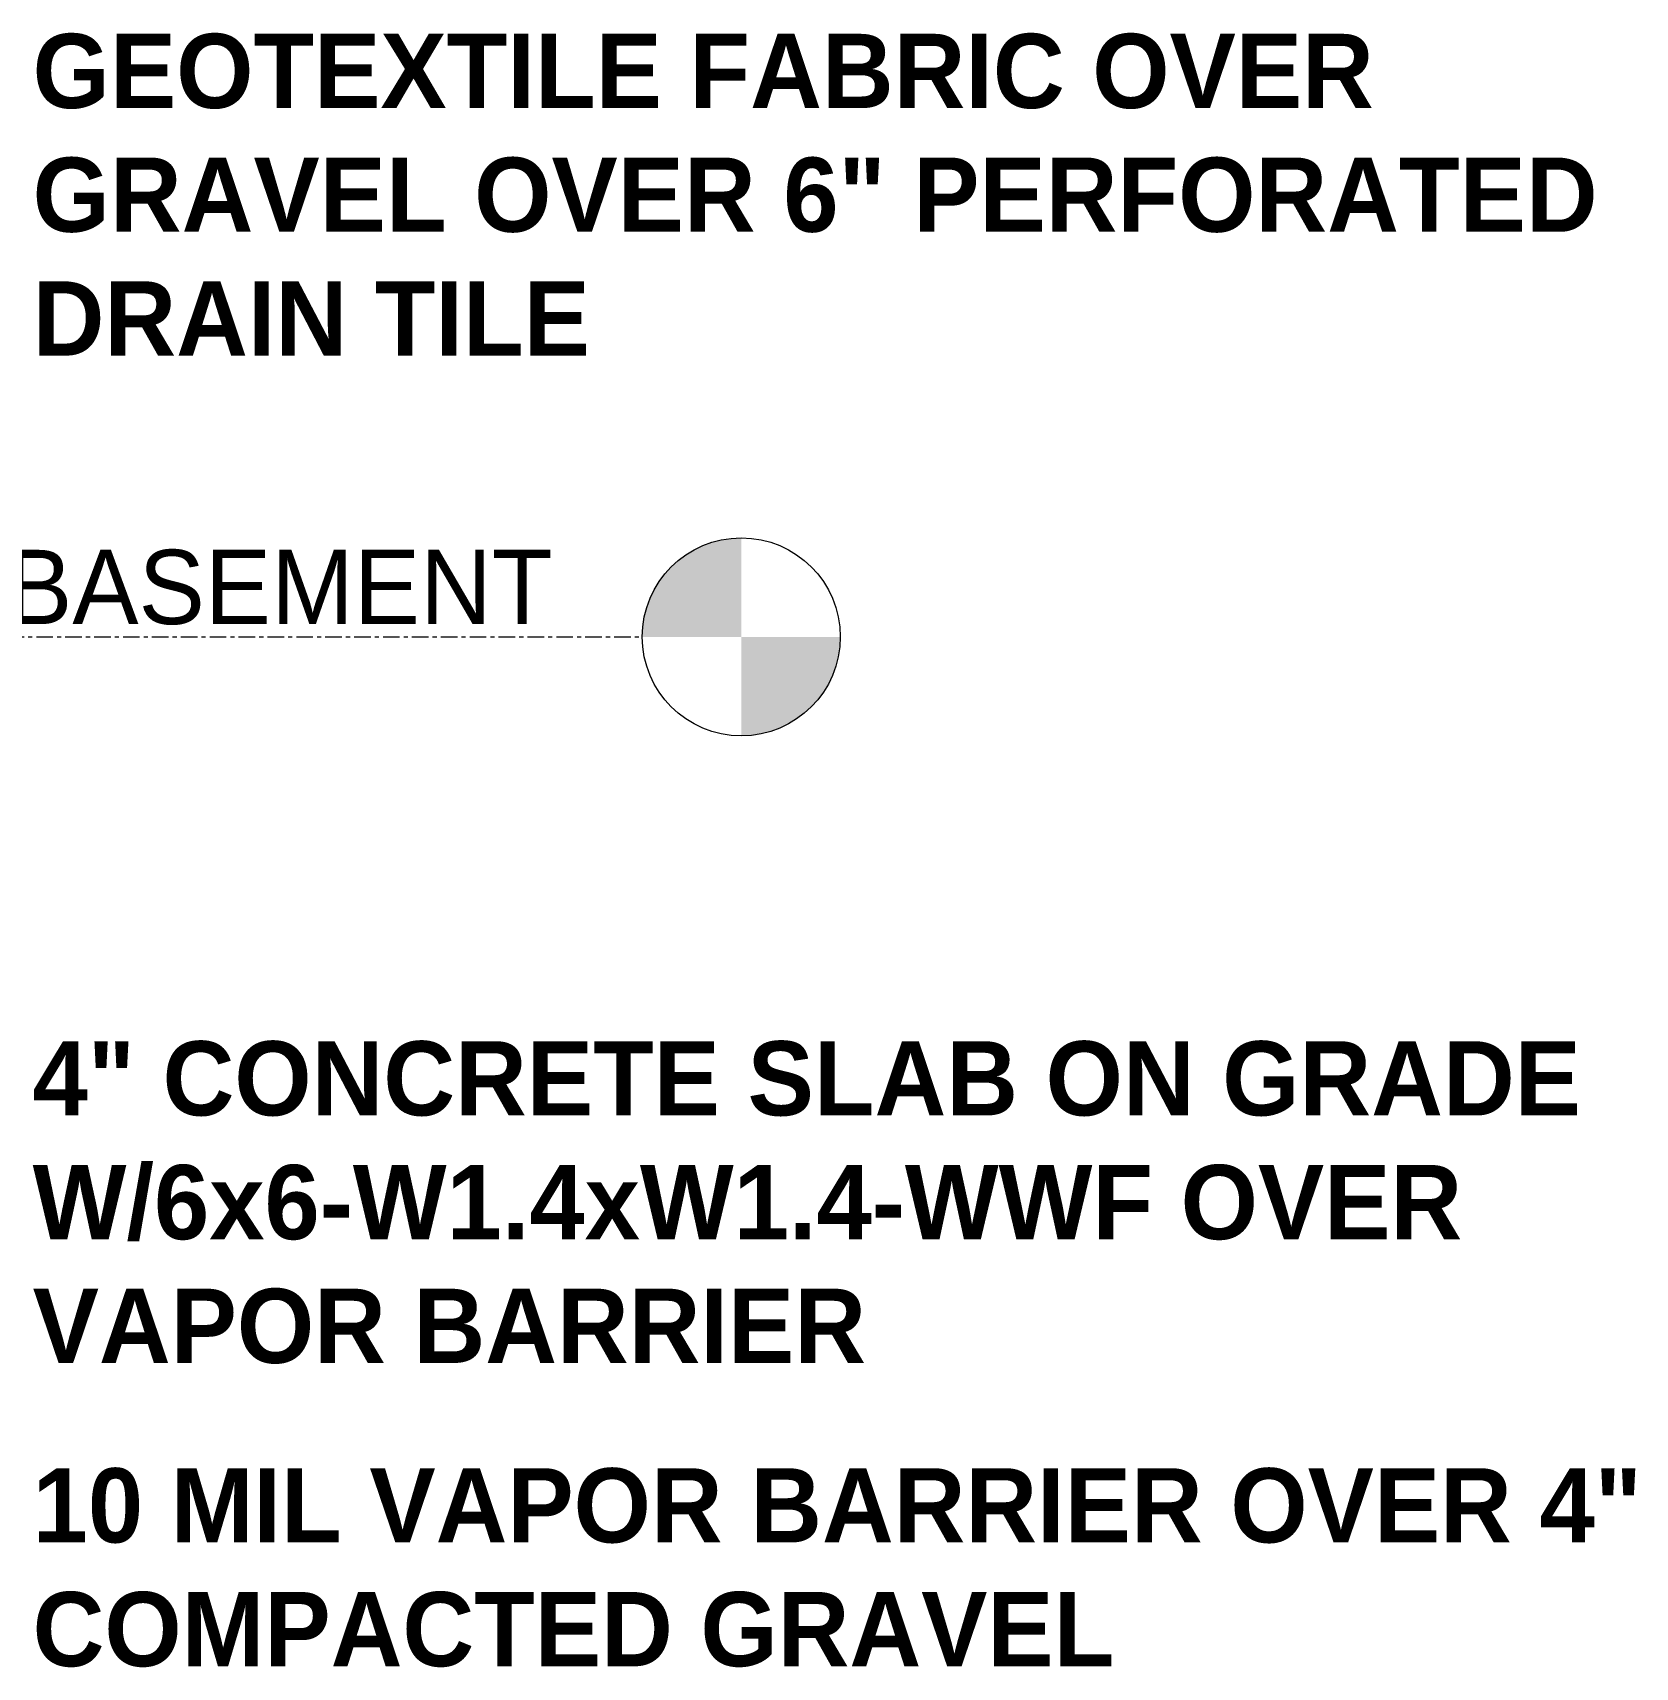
# Model space of a CAD drawing. Header units: inches. Extents: x 9847 to 10833, y -183 to 465.
# Drawn here: x 10783.33 to 10831.87, y -183.22 to -133.69 of the extents above; entities that cross this region are included whole.
import ezdxf

# ---------------------------------------------------------------- set-up
doc = ezdxf.new("R2010")
doc.units = ezdxf.units.IN
doc.header["$MEASUREMENT"] = 0
doc.linetypes.add('Grid Line 1_2_', pattern=[0.875, 0.5, -0.125, 0.125, -0.125])
for name, color, linetype, lineweight in [('A-FLOR-LEVL', 51, 'Continuous', 9), ('A-FLOR-LEVL-1', 51, 'Grid Line 1_2_', 9), ('G-ANNO-TEXT-1', 231, 'Continuous', 9)]:
    doc.layers.add(name, color=color, linetype=linetype, lineweight=lineweight)
doc.styles.add('Century Gothic', font='ufonts.com_century-gothic.ttf', dxfattribs={"height": 2.25})
doc.styles.add('Century Gothic_B', font='GOTHICB.TTF', dxfattribs={"height": 2.25})

# ---------------------------------------------------------------- blocks, each defined once
blk = doc.blocks.new('Level - Level Head - Circle-50818-WALL SECTION - EAST EXT_ WALL - AT POLYCARBONATE - LOOKING SOUTH')
at = {"layer": 'A-FLOR-LEVL'}
h = blk.add_hatch(color=256, dxfattribs=at)
edge = h.paths.add_edge_path(flags=0)
edge.add_line((-12025.622, 0), (-12028.622, 0))
edge.add_arc((-12025.622, 0), 3, 90, 180, ccw=False)
edge.add_line((-12025.622, 3), (-12025.622, 0))
h = blk.add_hatch(color=256, dxfattribs=at)
edge = h.paths.add_edge_path(flags=0)
edge.add_line((-12025.622, -3), (-12025.622, 0))
edge.add_line((-12025.622, 0), (-12022.622, 0))
edge.add_arc((-12025.622, 0), 3, 270, 360, ccw=False)
blk.add_circle((-12025.622, 0), 3, dxfattribs=at)

msp = doc.modelspace()

# ---------------------------------------------------------------- linework, layer by layer
at = {"layer": 'A-FLOR-LEVL-1'}
msp.add_line((10674.94031, -152), (10801.78868, -152), dxfattribs=at)

# ---------------------------------------------------------------- block references
at = {"layer": 'A-FLOR-LEVL'}
msp.add_blockref('Level - Level Head - Circle-50818-WALL SECTION - EAST EXT_ WALL - AT POLYCARBONATE - LOOKING SOUTH', (22830.41115, -152), dxfattribs=at)

# ---------------------------------------------------------------- texts
at = {"layer": 'A-FLOR-LEVL', "insert": (10769.50861, -149.3623), "char_height": 2.25, "width": 35.67825, "attachment_point": 1, "style": 'Century Gothic'}
msp.add_mtext('-12\' - 8" - BASEMENT', dxfattribs=at)
at = {"layer": 'G-ANNO-TEXT-1', "char_height": 2.25, "attachment_point": 1, "style": 'Century Gothic_B'}
for s, insert, width in [('GEOTEXTILE FABRIC OVER', (10783.32608, -133.72682), 46.965), ('GRAVEL OVER 6" PERFORATED', (10783.32608, -137.47682), 54.9945), ('DRAIN TILE', (10783.32608, -141.22682), 19.2405), ('4" CONCRETE SLAB ON GRADE', (10783.32608, -164.25164), 56.13075), ('W/6x6-W1.4xW1.4-WWF OVER', (10783.32608, -168.00164), 55.22175), ('VAPOR BARRIER', (10783.32608, -171.75164), 29.46675), ('10 MIL VAPOR BARRIER OVER 4"', (10783.32608, -177.19082), 58.176), ('COMPACTED GRAVEL', (10783.32608, -180.94082), 40.1475)]:
    msp.add_mtext(s, dxfattribs=dict(at, insert=insert, width=width))

doc.saveas('drawing.dxf')
